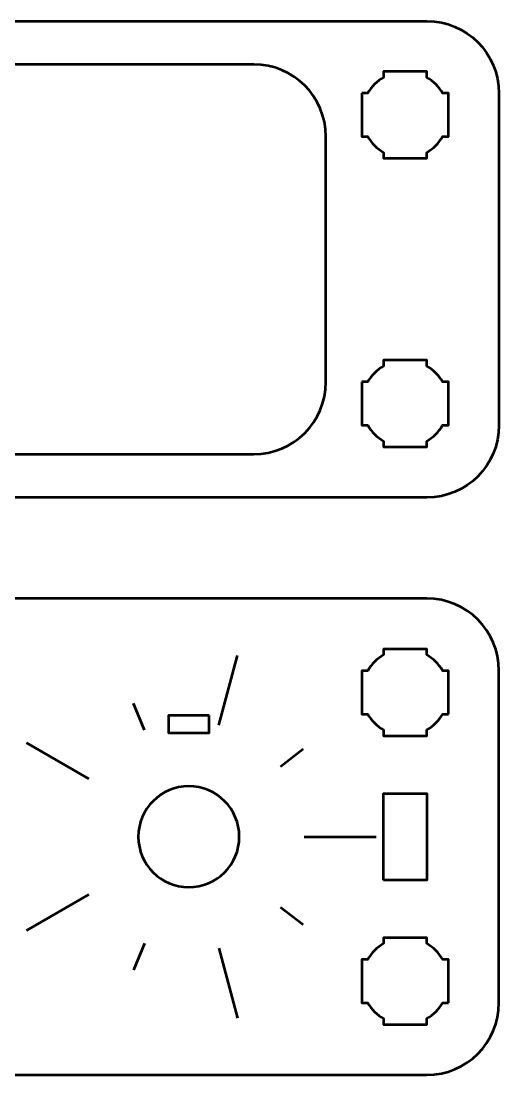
# Model space of a CAD drawing. Header units: centimetres. Extents: x -26.2 to 5.2, y -18.5 to -11.2.
# Drawn here: x -6.16 to -2.85, y -18.5 to -11.2 of the extents above; entities that cross this region are included whole.
import ezdxf

# ---------------------------------------------------------------- set-up
doc = ezdxf.new("R2010")
doc.units = ezdxf.units.CM
doc.header["$MEASUREMENT"] = 0
doc.layers.add('Layer 1', color=7, linetype='Continuous')

msp = doc.modelspace()

# ---------------------------------------------------------------- linework, layer by layer
at = {"layer": 'Layer 1', "lineweight": 53}
for points, knots in [([(-10.15, -12.34202), (-10.15, -12.34202), (-8.77699, -12.34202), (-8.77699, -12.34202), (-8.77699, -12.34202), (-8.77699, -12.34202), (-8.77699, -12.08802), (-8.77699, -12.08802), (-8.77699, -12.08802), (-8.77699, -12.08802), (-8.52299, -12.08802), (-8.52299, -12.08802), (-8.52299, -12.08802), (-8.52299, -12.08802), (-8.52299, -12.34202), (-8.52299, -12.34202), (-8.52299, -12.34202), (-8.52299, -12.34202), (-7.12299, -12.34202), (-7.12299, -12.34202), (-7.12299, -12.34202), (-7.12299, -12.34202), (-7.12302, -12.44202), (-7.12302, -12.44202), (-7.12302, -12.44202), (-7.12302, -12.44202), (-6.89998, -12.44202), (-6.89998, -12.44202), (-6.89998, -12.44202), (-6.89998, -12.44202), (-6.89998, -11.50001), (-6.89998, -11.50001), (-6.89998, -11.50001), (-6.89998, -11.50001), (-4.55007, -11.50001), (-4.55007, -11.50001), (-4.55007, -11.50001), (-4.27307, -11.50001), (-4.04998, -11.72296), (-4.04998, -11.99997), (-4.04998, -11.99997), (-4.04998, -11.99997), (-4.04998, -13.69989), (-4.04998, -13.69989), (-4.04998, -13.69989), (-4.04998, -13.97689), (-4.27307, -14.19999), (-4.55007, -14.19999), (-4.55007, -14.19999), (-4.55007, -14.19999), (-6.89998, -14.19999), (-6.89998, -14.19999), (-6.89998, -14.19999), (-6.89998, -14.19999), (-6.89998, -13.00402), (-6.89998, -13.00402), (-6.89998, -13.00402), (-6.89998, -13.00402), (-7.12302, -13.00402), (-7.12302, -13.00402), (-7.12302, -13.00402), (-7.12302, -13.00402), (-7.12299, -13.10402), (-7.12299, -13.10402), (-7.12299, -13.10402), (-7.12299, -13.10402), (-8.52299, -13.10402), (-8.52299, -13.10402), (-8.52299, -13.10402), (-8.52299, -13.10402), (-8.52299, -13.61202), (-8.52299, -13.61202), (-8.52299, -13.61202), (-8.52299, -13.61202), (-8.77699, -13.61202), (-8.77699, -13.61202), (-8.77699, -13.61202), (-8.77699, -13.61202), (-8.77699, -13.35802), (-8.77699, -13.35802), (-8.77699, -13.35802), (-8.77699, -13.35802), (-10.15, -13.35802), (-10.15, -13.35802), (-10.15, -13.35802), (-10.15, -13.35802), (-10.15001, -14.00003), (-10.15001, -14.00003), (-10.15001, -14.00003), (-10.15001, -14.27704), (-9.92692, -14.49999), (-9.64993, -14.49999), (-9.64993, -14.49999), (-9.64993, -14.49999), (-3.35008, -14.49999), (-3.35008, -14.49999), (-3.35008, -14.49999), (-3.07295, -14.49999), (-2.84999, -14.27704), (-2.84999, -14.00003), (-2.84999, -14.00003), (-2.84999, -14.00003), (-2.84999, -11.70011), (-2.84999, -11.70011), (-2.84999, -11.70011), (-2.84999, -11.42311), (-3.07295, -11.20001), (-3.35008, -11.20001), (-3.35008, -11.20001), (-3.35008, -11.20001), (-9.64993, -11.20001), (-9.64993, -11.20001), (-9.64993, -11.20001), (-9.92692, -11.20001), (-10.15001, -11.42311), (-10.15001, -11.70011), (-10.15001, -11.70011), (-10.15001, -11.70011), (-10.15, -12.34202), (-10.15, -12.34202)], [0, 0, 0, 0, 0.0333333, 0.0333333, 0.0333333, 0.0333333, 0.0666667, 0.0666667, 0.0666667, 0.0666667, 0.1, 0.1, 0.1, 0.1, 0.1333333, 0.1333333, 0.1333333, 0.1333333, 0.1666667, 0.1666667, 0.1666667, 0.1666667, 0.2, 0.2, 0.2, 0.2, 0.2333333, 0.2333333, 0.2333333, 0.2333333, 0.2666667, 0.2666667, 0.2666667, 0.2666667, 0.3, 0.3, 0.3, 0.3, 0.3333333, 0.3333333, 0.3333333, 0.3333333, 0.3666667, 0.3666667, 0.3666667, 0.3666667, 0.4, 0.4, 0.4, 0.4, 0.4333333, 0.4333333, 0.4333333, 0.4333333, 0.4666667, 0.4666667, 0.4666667, 0.4666667, 0.5, 0.5, 0.5, 0.5, 0.5333333, 0.5333333, 0.5333333, 0.5333333, 0.5666667, 0.5666667, 0.5666667, 0.5666667, 0.6, 0.6, 0.6, 0.6, 0.6333333, 0.6333333, 0.6333333, 0.6333333, 0.6666667, 0.6666667, 0.6666667, 0.6666667, 0.7, 0.7, 0.7, 0.7, 0.7333333, 0.7333333, 0.7333333, 0.7333333, 0.7666667, 0.7666667, 0.7666667, 0.7666667, 0.8, 0.8, 0.8, 0.8, 0.8333333, 0.8333333, 0.8333333, 0.8333333, 0.8666667, 0.8666667, 0.8666667, 0.8666667, 0.9, 0.9, 0.9, 0.9, 0.9333333, 0.9333333, 0.9333333, 0.9333333, 0.9666667, 0.9666667, 0.9666667, 0.9666667, 1, 1, 1, 1]), ([(-3.80002, -11.69992), (-3.80002, -11.69992), (-3.75991, -11.69992), (-3.75991, -11.69992), (-3.75991, -11.69992), (-3.73359, -11.65444), (-3.69556, -11.61641), (-3.65009, -11.5901), (-3.65009, -11.5901), (-3.65009, -11.5901), (-3.65009, -11.54999), (-3.65009, -11.54999), (-3.65009, -11.54999), (-3.65009, -11.54999), (-3.50002, -11.54999), (-3.50002, -11.54999), (-3.50002, -11.54999), (-3.50002, -11.54999), (-3.35009, -11.54999), (-3.35009, -11.54999), (-3.35009, -11.54999), (-3.35009, -11.54999), (-3.35009, -11.5901), (-3.35009, -11.5901), (-3.35009, -11.5901), (-3.30447, -11.61641), (-3.26655, -11.65444), (-3.24023, -11.69992), (-3.24023, -11.69992), (-3.24023, -11.69992), (-3.20001, -11.69992), (-3.20001, -11.69992), (-3.20001, -11.69992), (-3.20001, -11.69992), (-3.20001, -11.84999), (-3.20001, -11.84999), (-3.20001, -11.84999), (-3.20001, -11.84999), (-3.20001, -11.99992), (-3.20001, -11.99992), (-3.20001, -11.99992), (-3.20001, -11.99992), (-3.24023, -11.99992), (-3.24023, -11.99992), (-3.24023, -11.99992), (-3.26655, -12.04539), (-3.30447, -12.08342), (-3.35009, -12.10974), (-3.35009, -12.10974), (-3.35009, -12.10974), (-3.35009, -12.14999), (-3.35009, -12.14999), (-3.35009, -12.14999), (-3.35009, -12.14999), (-3.50002, -12.14999), (-3.50002, -12.14999), (-3.50002, -12.14999), (-3.50002, -12.14999), (-3.65009, -12.14999), (-3.65009, -12.14999), (-3.65009, -12.14999), (-3.65009, -12.14999), (-3.65009, -12.10974), (-3.65009, -12.10974), (-3.65009, -12.10974), (-3.69556, -12.08342), (-3.73359, -12.04539), (-3.75991, -11.99992), (-3.75991, -11.99992), (-3.75991, -11.99992), (-3.80002, -11.99992), (-3.80002, -11.99992), (-3.80002, -11.99992), (-3.80002, -11.99992), (-3.80002, -11.84999), (-3.80002, -11.84999), (-3.80002, -11.84999), (-3.80002, -11.84999), (-3.80002, -11.69992), (-3.80002, -11.69992)], [0, 0, 0, 0, 0.05, 0.05, 0.05, 0.05, 0.1, 0.1, 0.1, 0.1, 0.15, 0.15, 0.15, 0.15, 0.2, 0.2, 0.2, 0.2, 0.25, 0.25, 0.25, 0.25, 0.3, 0.3, 0.3, 0.3, 0.35, 0.35, 0.35, 0.35, 0.4, 0.4, 0.4, 0.4, 0.45, 0.45, 0.45, 0.45, 0.5, 0.5, 0.5, 0.5, 0.55, 0.55, 0.55, 0.55, 0.6, 0.6, 0.6, 0.6, 0.65, 0.65, 0.65, 0.65, 0.7, 0.7, 0.7, 0.7, 0.75, 0.75, 0.75, 0.75, 0.8, 0.8, 0.8, 0.8, 0.85, 0.85, 0.85, 0.85, 0.9, 0.9, 0.9, 0.9, 0.95, 0.95, 0.95, 0.95, 1, 1, 1, 1]), ([(-3.80002, -13.69992), (-3.80002, -13.69992), (-3.75991, -13.69992), (-3.75991, -13.69992), (-3.75991, -13.69992), (-3.73359, -13.65444), (-3.69556, -13.61641), (-3.65009, -13.5901), (-3.65009, -13.5901), (-3.65009, -13.5901), (-3.65009, -13.54999), (-3.65009, -13.54999), (-3.65009, -13.54999), (-3.65009, -13.54999), (-3.50002, -13.54999), (-3.50002, -13.54999), (-3.50002, -13.54999), (-3.50002, -13.54999), (-3.35009, -13.54999), (-3.35009, -13.54999), (-3.35009, -13.54999), (-3.35009, -13.54999), (-3.35009, -13.5901), (-3.35009, -13.5901), (-3.35009, -13.5901), (-3.30447, -13.61641), (-3.26655, -13.65444), (-3.24023, -13.69992), (-3.24023, -13.69992), (-3.24023, -13.69992), (-3.20001, -13.69992), (-3.20001, -13.69992), (-3.20001, -13.69992), (-3.20001, -13.69992), (-3.20001, -13.84999), (-3.20001, -13.84999), (-3.20001, -13.84999), (-3.20001, -13.84999), (-3.20001, -13.99992), (-3.20001, -13.99992), (-3.20001, -13.99992), (-3.20001, -13.99992), (-3.24023, -13.99992), (-3.24023, -13.99992), (-3.24023, -13.99992), (-3.26655, -14.04539), (-3.30447, -14.08342), (-3.35009, -14.10974), (-3.35009, -14.10974), (-3.35009, -14.10974), (-3.35009, -14.14999), (-3.35009, -14.14999), (-3.35009, -14.14999), (-3.35009, -14.14999), (-3.50002, -14.14999), (-3.50002, -14.14999), (-3.50002, -14.14999), (-3.50002, -14.14999), (-3.65009, -14.14999), (-3.65009, -14.14999), (-3.65009, -14.14999), (-3.65009, -14.14999), (-3.65009, -14.10974), (-3.65009, -14.10974), (-3.65009, -14.10974), (-3.69556, -14.08342), (-3.73359, -14.04539), (-3.75991, -13.99992), (-3.75991, -13.99992), (-3.75991, -13.99992), (-3.80002, -13.99992), (-3.80002, -13.99992), (-3.80002, -13.99992), (-3.80002, -13.99992), (-3.80002, -13.84999), (-3.80002, -13.84999), (-3.80002, -13.84999), (-3.80002, -13.84999), (-3.80002, -13.69992), (-3.80002, -13.69992)], [0, 0, 0, 0, 0.05, 0.05, 0.05, 0.05, 0.1, 0.1, 0.1, 0.1, 0.15, 0.15, 0.15, 0.15, 0.2, 0.2, 0.2, 0.2, 0.25, 0.25, 0.25, 0.25, 0.3, 0.3, 0.3, 0.3, 0.35, 0.35, 0.35, 0.35, 0.4, 0.4, 0.4, 0.4, 0.45, 0.45, 0.45, 0.45, 0.5, 0.5, 0.5, 0.5, 0.55, 0.55, 0.55, 0.55, 0.6, 0.6, 0.6, 0.6, 0.65, 0.65, 0.65, 0.65, 0.7, 0.7, 0.7, 0.7, 0.75, 0.75, 0.75, 0.75, 0.8, 0.8, 0.8, 0.8, 0.85, 0.85, 0.85, 0.85, 0.9, 0.9, 0.9, 0.9, 0.95, 0.95, 0.95, 0.95, 1, 1, 1, 1]), ([(-3.35007, -18.49999), (-3.35007, -18.49999), (-9.64992, -18.49999), (-9.64992, -18.49999), (-9.64992, -18.49999), (-9.92705, -18.49999), (-10.15001, -18.27689), (-10.15001, -17.99989), (-10.15001, -17.99989), (-10.15001, -17.99989), (-10.15001, -15.69997), (-10.15001, -15.69997), (-10.15001, -15.69997), (-10.15001, -15.42296), (-9.92705, -15.20001), (-9.64992, -15.20001), (-9.64992, -15.20001), (-9.64992, -15.20001), (-3.35007, -15.20001), (-3.35007, -15.20001), (-3.35007, -15.20001), (-3.07308, -15.20001), (-2.84999, -15.42296), (-2.84999, -15.69997), (-2.84999, -15.69997), (-2.84999, -15.69997), (-2.84999, -17.99989), (-2.84999, -17.99989), (-2.84999, -17.99989), (-2.84999, -18.27689), (-3.07308, -18.49999), (-3.35007, -18.49999)], [0, 0, 0, 0, 0.125, 0.125, 0.125, 0.125, 0.25, 0.25, 0.25, 0.25, 0.375, 0.375, 0.375, 0.375, 0.5, 0.5, 0.5, 0.5, 0.625, 0.625, 0.625, 0.625, 0.75, 0.75, 0.75, 0.75, 0.875, 0.875, 0.875, 0.875, 1, 1, 1, 1]), ([(-3.19999, -16.00008), (-3.19999, -16.00008), (-3.2401, -16.00008), (-3.2401, -16.00008), (-3.2401, -16.00008), (-3.26642, -16.04556), (-3.30445, -16.08359), (-3.34992, -16.1099), (-3.34992, -16.1099), (-3.34992, -16.1099), (-3.34992, -16.15001), (-3.34992, -16.15001), (-3.34992, -16.15001), (-3.34992, -16.15001), (-3.49999, -16.15001), (-3.49999, -16.15001), (-3.49999, -16.15001), (-3.49999, -16.15001), (-3.64992, -16.15001), (-3.64992, -16.15001), (-3.64992, -16.15001), (-3.64992, -16.15001), (-3.64992, -16.1099), (-3.64992, -16.1099), (-3.64992, -16.1099), (-3.69554, -16.08359), (-3.73346, -16.04556), (-3.75978, -16.00008), (-3.75978, -16.00008), (-3.75978, -16.00008), (-3.8, -16.00008), (-3.8, -16.00008), (-3.8, -16.00008), (-3.8, -16.00008), (-3.8, -15.85001), (-3.8, -15.85001), (-3.8, -15.85001), (-3.8, -15.85001), (-3.8, -15.70008), (-3.8, -15.70008), (-3.8, -15.70008), (-3.8, -15.70008), (-3.75978, -15.70008), (-3.75978, -15.70008), (-3.75978, -15.70008), (-3.73346, -15.65461), (-3.69554, -15.61658), (-3.64992, -15.59026), (-3.64992, -15.59026), (-3.64992, -15.59026), (-3.64992, -15.55001), (-3.64992, -15.55001), (-3.64992, -15.55001), (-3.64992, -15.55001), (-3.49999, -15.55001), (-3.49999, -15.55001), (-3.49999, -15.55001), (-3.49999, -15.55001), (-3.34992, -15.55001), (-3.34992, -15.55001), (-3.34992, -15.55001), (-3.34992, -15.55001), (-3.34992, -15.59026), (-3.34992, -15.59026), (-3.34992, -15.59026), (-3.30445, -15.61658), (-3.26642, -15.65461), (-3.2401, -15.70008), (-3.2401, -15.70008), (-3.2401, -15.70008), (-3.19999, -15.70008), (-3.19999, -15.70008), (-3.19999, -15.70008), (-3.19999, -15.70008), (-3.19999, -15.85001), (-3.19999, -15.85001), (-3.19999, -15.85001), (-3.19999, -15.85001), (-3.19999, -16.00008), (-3.19999, -16.00008)], [0, 0, 0, 0, 0.05, 0.05, 0.05, 0.05, 0.1, 0.1, 0.1, 0.1, 0.15, 0.15, 0.15, 0.15, 0.2, 0.2, 0.2, 0.2, 0.25, 0.25, 0.25, 0.25, 0.3, 0.3, 0.3, 0.3, 0.35, 0.35, 0.35, 0.35, 0.4, 0.4, 0.4, 0.4, 0.45, 0.45, 0.45, 0.45, 0.5, 0.5, 0.5, 0.5, 0.55, 0.55, 0.55, 0.55, 0.6, 0.6, 0.6, 0.6, 0.65, 0.65, 0.65, 0.65, 0.7, 0.7, 0.7, 0.7, 0.75, 0.75, 0.75, 0.75, 0.8, 0.8, 0.8, 0.8, 0.85, 0.85, 0.85, 0.85, 0.9, 0.9, 0.9, 0.9, 0.95, 0.95, 0.95, 0.95, 1, 1, 1, 1]), ([(-4.86, -16.01001), (-4.86, -16.01001), (-4.86, -16.13001), (-4.86, -16.13001), (-4.86, -16.13001), (-4.86, -16.13001), (-5.13999, -16.13001), (-5.13999, -16.13001), (-5.13999, -16.13001), (-5.13999, -16.13001), (-5.13999, -16.01001), (-5.13999, -16.01001), (-5.13999, -16.01001), (-5.13999, -16.01001), (-4.86, -16.01001), (-4.86, -16.01001)], [0, 0, 0, 0, 0.25, 0.25, 0.25, 0.25, 0.5, 0.5, 0.5, 0.5, 0.75, 0.75, 0.75, 0.75, 1, 1, 1, 1]), ([(-4.65, -16.85001), (-4.65, -17.04327), (-4.80674, -17.20001), (-4.99999, -17.20001), (-4.99999, -17.20001), (-5.19325, -17.20001), (-5.34999, -17.04327), (-5.34999, -16.85001), (-5.34999, -16.85001), (-5.34999, -16.65675), (-5.19325, -16.50001), (-4.99999, -16.50001), (-4.99999, -16.50001), (-4.80674, -16.50001), (-4.65, -16.65675), (-4.65, -16.85001)], [0, 0, 0, 0, 0.25, 0.25, 0.25, 0.25, 0.5, 0.5, 0.5, 0.5, 0.75, 0.75, 0.75, 0.75, 1, 1, 1, 1]), ([(-3.65006, -17.15002), (-3.65006, -17.15002), (-3.35006, -17.15002), (-3.35006, -17.15002), (-3.35006, -17.15002), (-3.35006, -17.15002), (-3.35006, -16.55002), (-3.35006, -16.55002), (-3.35006, -16.55002), (-3.35006, -16.55002), (-3.65006, -16.55002), (-3.65006, -16.55002), (-3.65006, -16.55002), (-3.65006, -16.55002), (-3.65006, -17.15002), (-3.65006, -17.15002)], [0, 0, 0, 0, 0.25, 0.25, 0.25, 0.25, 0.5, 0.5, 0.5, 0.5, 0.75, 0.75, 0.75, 0.75, 1, 1, 1, 1]), ([(-3.19999, -18.00008), (-3.19999, -18.00008), (-3.2401, -18.00008), (-3.2401, -18.00008), (-3.2401, -18.00008), (-3.26642, -18.04556), (-3.30445, -18.08359), (-3.34992, -18.1099), (-3.34992, -18.1099), (-3.34992, -18.1099), (-3.34992, -18.15001), (-3.34992, -18.15001), (-3.34992, -18.15001), (-3.34992, -18.15001), (-3.49999, -18.15001), (-3.49999, -18.15001), (-3.49999, -18.15001), (-3.49999, -18.15001), (-3.64992, -18.15001), (-3.64992, -18.15001), (-3.64992, -18.15001), (-3.64992, -18.15001), (-3.64992, -18.1099), (-3.64992, -18.1099), (-3.64992, -18.1099), (-3.69554, -18.08359), (-3.73346, -18.04556), (-3.75978, -18.00008), (-3.75978, -18.00008), (-3.75978, -18.00008), (-3.8, -18.00008), (-3.8, -18.00008), (-3.8, -18.00008), (-3.8, -18.00008), (-3.8, -17.85001), (-3.8, -17.85001), (-3.8, -17.85001), (-3.8, -17.85001), (-3.8, -17.70008), (-3.8, -17.70008), (-3.8, -17.70008), (-3.8, -17.70008), (-3.75978, -17.70008), (-3.75978, -17.70008), (-3.75978, -17.70008), (-3.73346, -17.65461), (-3.69554, -17.61658), (-3.64992, -17.59026), (-3.64992, -17.59026), (-3.64992, -17.59026), (-3.64992, -17.55001), (-3.64992, -17.55001), (-3.64992, -17.55001), (-3.64992, -17.55001), (-3.49999, -17.55001), (-3.49999, -17.55001), (-3.49999, -17.55001), (-3.49999, -17.55001), (-3.34992, -17.55001), (-3.34992, -17.55001), (-3.34992, -17.55001), (-3.34992, -17.55001), (-3.34992, -17.59026), (-3.34992, -17.59026), (-3.34992, -17.59026), (-3.30445, -17.61658), (-3.26642, -17.65461), (-3.2401, -17.70008), (-3.2401, -17.70008), (-3.2401, -17.70008), (-3.19999, -17.70008), (-3.19999, -17.70008), (-3.19999, -17.70008), (-3.19999, -17.70008), (-3.19999, -17.85001), (-3.19999, -17.85001), (-3.19999, -17.85001), (-3.19999, -17.85001), (-3.19999, -18.00008), (-3.19999, -18.00008)], [0, 0, 0, 0, 0.05, 0.05, 0.05, 0.05, 0.1, 0.1, 0.1, 0.1, 0.15, 0.15, 0.15, 0.15, 0.2, 0.2, 0.2, 0.2, 0.25, 0.25, 0.25, 0.25, 0.3, 0.3, 0.3, 0.3, 0.35, 0.35, 0.35, 0.35, 0.4, 0.4, 0.4, 0.4, 0.45, 0.45, 0.45, 0.45, 0.5, 0.5, 0.5, 0.5, 0.55, 0.55, 0.55, 0.55, 0.6, 0.6, 0.6, 0.6, 0.65, 0.65, 0.65, 0.65, 0.7, 0.7, 0.7, 0.7, 0.75, 0.75, 0.75, 0.75, 0.8, 0.8, 0.8, 0.8, 0.85, 0.85, 0.85, 0.85, 0.9, 0.9, 0.9, 0.9, 0.95, 0.95, 0.95, 0.95, 1, 1, 1, 1])]:
    msp.add_open_spline(points, degree=3, knots=knots, dxfattribs=at)
at = {"layer": 'Layer 1', "color": 5, "lineweight": 53}
for points in [[(-4.79294, -16.07726), (-4.79294, -16.07726), (-4.66353, -15.5943), (-4.66353, -15.5943)], [(-5.30616, -16.1109), (-5.30616, -16.1109), (-5.3827, -15.92612), (-5.3827, -15.92612)], [(-5.69282, -16.45002), (-5.69282, -16.45002), (-6.12583, -16.20002), (-6.12583, -16.20002)], [(-4.36532, -16.36299), (-4.36532, -16.36299), (-4.20665, -16.24124), (-4.20665, -16.24124)], [(-4.2, -16.84999), (-4.2, -16.84999), (-3.7, -16.84999), (-3.7, -16.84999)], [(-5.69281, -17.25002), (-5.69281, -17.25002), (-6.12582, -17.50002), (-6.12582, -17.50002)], [(-4.36531, -17.337), (-4.36531, -17.337), (-4.20664, -17.45875), (-4.20664, -17.45875)], [(-4.36531, -17.337), (-4.36531, -17.337), (-4.20664, -17.45875), (-4.20664, -17.45875)], [(-5.30613, -17.58911), (-5.30613, -17.58911), (-5.38267, -17.77389), (-5.38267, -17.77389)], [(-4.79292, -17.62275), (-4.79292, -17.62275), (-4.66351, -18.10571), (-4.66351, -18.10571)]]:
    msp.add_open_spline(points, degree=3, dxfattribs=at)

doc.saveas('drawing.dxf')
